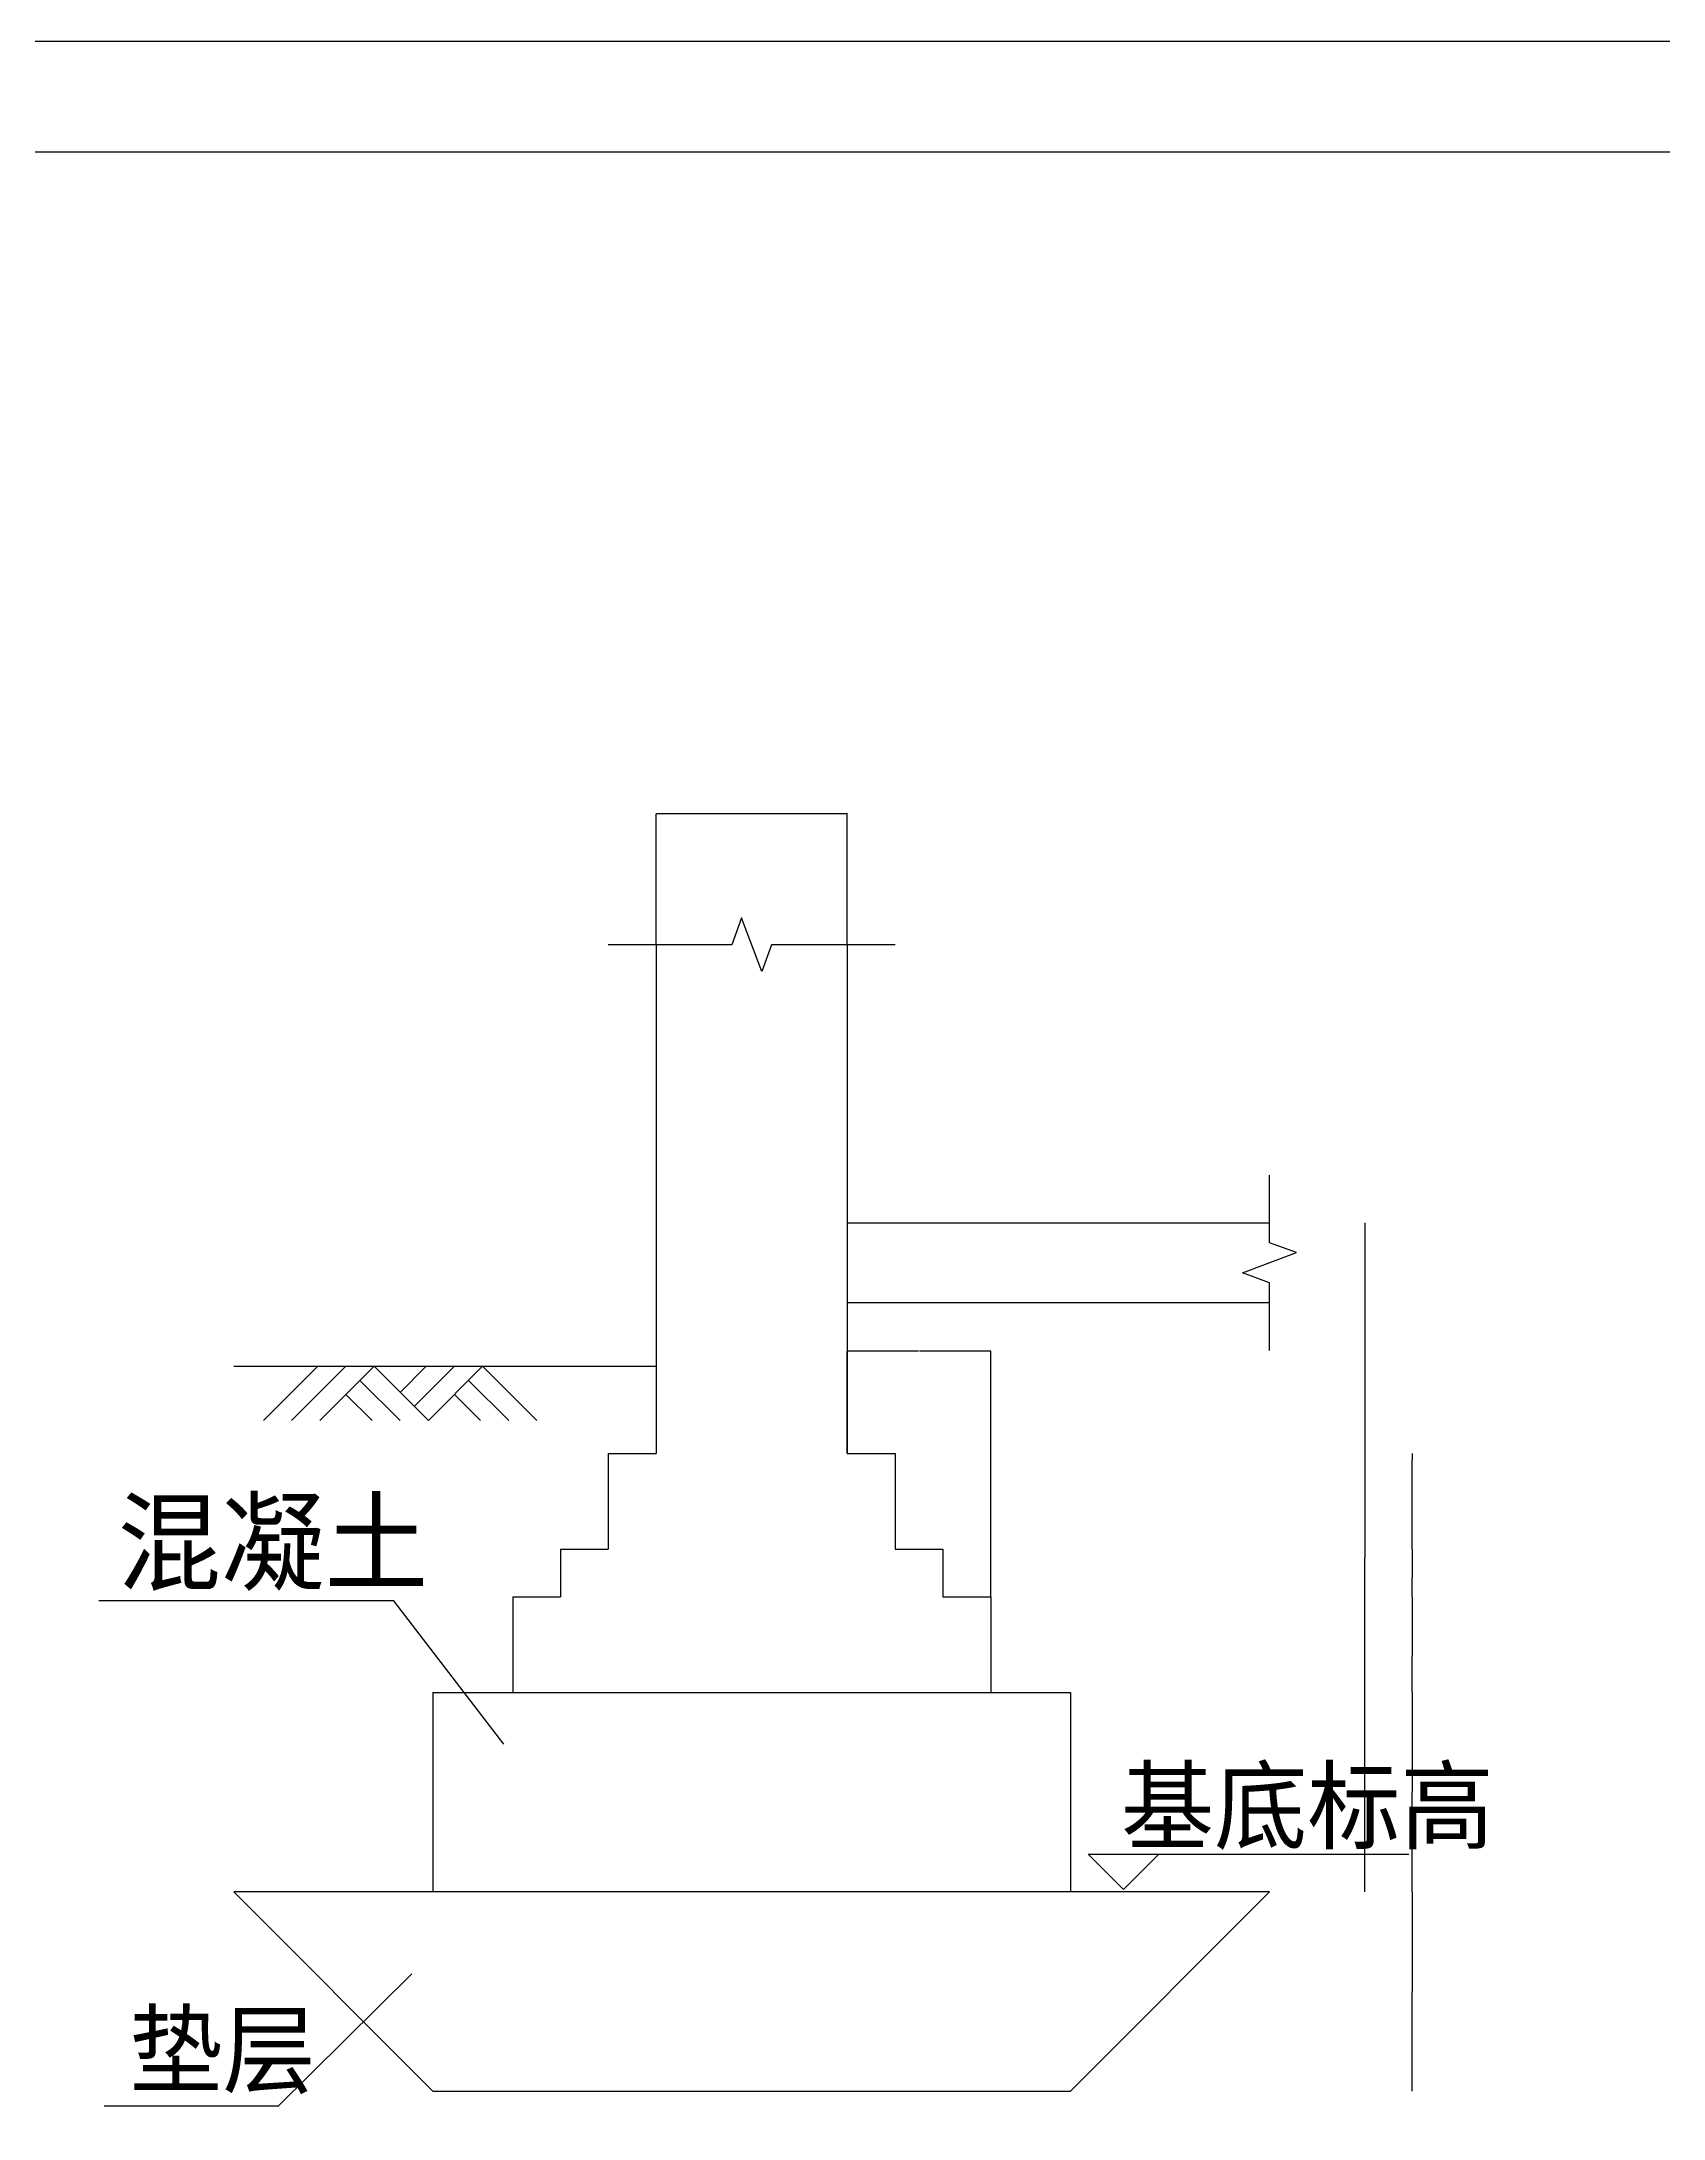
# Model space of a CAD drawing. Header units: metres. Extents: x 4568 to 182545, y -86951 to 35529.
# Drawn here: x 59390 to 66718, y -5525 to 3859 of the extents above; entities that cross this region are included whole.
import ezdxf

# ---------------------------------------------------------------- set-up
doc = ezdxf.new("R2010")
doc.units = ezdxf.units.M
for name, color, linetype in [('BEAM', 4, 'Continuous'), ('DIM', 1, 'Continuous'), ('HATCH', 7, 'Continuous'), ('TEXT', 7, 'Continuous'), ('TK', 7, 'Continuous')]:
    doc.layers.add(name, color=color, linetype=linetype)
doc.dimstyles.get("Standard").update_dxf_attribs({"dimtxt": 2.5, "dimasz": 2.5, "dimexe": 1.25, "dimexo": 0.625, "dimtad": 1, "dimcen": 2.5, "dimazin": 3, "dimtfac": 1, "dimtmove": 0, "dimatfit": 3})

# ---------------------------------------------------------------- blocks, each defined once
blk = doc.blocks.new('_CLOSEDFILLED')
at = {"color": 0, "linetype": 'BYBLOCK'}
blk.add_solid([(-1, 0), (0, 0), (-1, 0)], dxfattribs=at)
blk = doc.blocks.new('*D126')
for p, q in [((63352.58, -2057.38), (63030.33, -2057.38)), ((63030.58, -2520.57), (63030.58, -2057.38)), ((63678.83, -2057.38), (63356.58, -2057.38)), ((63678.58, -3168.57), (63678.58, -2057.38))]:
    blk.add_line(p, q)
at = {"layer": 'Defpoints'}
for p in [(63678.58, -2057.38), (63030.58, -2520.57), (63678.58, -3168.57)]:
    blk.add_point(p, dxfattribs=at)
at = {"layer": 'DIM', "xscale": 0.25, "yscale": 0.25}
blk.add_blockref('_CLOSEDFILLED', (63030.58, -2057.38), dxfattribs=at)
at = {"layer": 'DIM', "xscale": 0.25, "yscale": 0.25, "rotation": 180}
blk.add_blockref('_CLOSEDFILLED', (63678.58, -2057.38), dxfattribs=at)
at = {"layer": 'DIM', "insert": (63354.58, -2057.38), "char_height": 1, "attachment_point": 5}
blk.add_mtext('60xn', dxfattribs=at)
blk = doc.blocks.new('*D127')
for p, q in [((62598.08, 369.66), (62166.33, 369.66)), ((62166.58, -221.79), (62166.58, 369.66)), ((63030.83, 369.66), (62599.08, 369.66)), ((63030.58, -221.79), (63030.58, 369.66))]:
    blk.add_line(p, q)
at = {"layer": 'Defpoints'}
for p in [(63030.58, 369.66), (62166.58, -221.79), (63030.58, -221.79)]:
    blk.add_point(p, dxfattribs=at)
at = {"layer": 'DIM', "xscale": 0.25, "yscale": 0.25}
blk.add_blockref('_CLOSEDFILLED', (62166.58, 369.66), dxfattribs=at)
at = {"layer": 'DIM', "xscale": 0.25, "yscale": 0.25, "rotation": 180}
blk.add_blockref('_CLOSEDFILLED', (63030.58, 369.66), dxfattribs=at)
at = {"layer": 'DIM', "insert": (62598.58, 369.66), "char_height": 1, "attachment_point": 5}
blk.add_mtext('h', dxfattribs=at)
blk = doc.blocks.new('*D128')
for p, q in [((65368.56, -1478.71), (65368.56, -2989.64)), ((65368.31, -2989.64), (65368.06, -2989.64)), ((65368.56, -4500.57), (65368.56, -2989.64)), ((65368.56, -2989.64), (65368.56, -2989.64)), ((65368.81, -2989.64), (65369.06, -2989.64))]:
    blk.add_line(p, q)
at = {"layer": 'Defpoints'}
for p in [(65368.56, -1478.71), (65368.56, -2989.64), (65368.56, -4500.57)]:
    blk.add_point(p, dxfattribs=at)
at = {"layer": 'DIM', "xscale": 0.25, "yscale": 0.25}
blk.add_blockref('_CLOSEDFILLED', (65368.56, -2989.64), dxfattribs=at)
at = {"layer": 'DIM', "xscale": 0.25, "yscale": 0.25, "rotation": 180}
blk.add_blockref('_CLOSEDFILLED', (65368.56, -2989.64), dxfattribs=at)
at = {"layer": 'DIM', "insert": (65368.56, -2988.515), "char_height": 1, "attachment_point": 5}
blk.add_mtext('d', dxfattribs=at)
blk = doc.blocks.new('*D129')
for p, q in [((65582.61, -3600.57), (65582.61, -4050.57)), ((65582.36, -4050.57), (65582.11, -4050.57)), ((65582.61, -4500.57), (65582.61, -4050.57)), ((65582.61, -4050.57), (65582.61, -4050.57)), ((65582.86, -4050.57), (65583.11, -4050.57))]:
    blk.add_line(p, q)
at = {"layer": 'Defpoints'}
for p in [(65582.61, -3600.57), (65582.61, -4050.57), (65582.61, -4500.57)]:
    blk.add_point(p, dxfattribs=at)
at = {"layer": 'DIM', "xscale": 0.25, "yscale": 0.25}
blk.add_blockref('_CLOSEDFILLED', (65582.61, -4050.57), dxfattribs=at)
at = {"layer": 'DIM', "xscale": 0.25, "yscale": 0.25, "rotation": 180}
blk.add_blockref('_CLOSEDFILLED', (65582.61, -4050.57), dxfattribs=at)
at = {"layer": 'DIM', "insert": (65582.61, -4049.445), "char_height": 1, "attachment_point": 5}
blk.add_mtext('250', dxfattribs=at)
blk = doc.blocks.new('*D134')
for p, q in [((65582.61, -4500.57), (65582.61, -4950.57)), ((65582.36, -4950.57), (65582.11, -4950.57)), ((65582.61, -5400.57), (65582.61, -4950.57)), ((65582.61, -4950.57), (65582.61, -4950.57)), ((65582.86, -4950.57), (65583.11, -4950.57))]:
    blk.add_line(p, q)
at = {"layer": 'Defpoints'}
for p in [(65582.61, -4500.57), (65582.61, -4950.57), (65582.61, -5400.57)]:
    blk.add_point(p, dxfattribs=at)
at = {"layer": 'DIM', "xscale": 0.25, "yscale": 0.25}
blk.add_blockref('_CLOSEDFILLED', (65582.61, -4950.57), dxfattribs=at)
at = {"layer": 'DIM', "xscale": 0.25, "yscale": 0.25, "rotation": 180}
blk.add_blockref('_CLOSEDFILLED', (65582.61, -4950.57), dxfattribs=at)
at = {"layer": 'DIM', "insert": (65582.61, -4949.445), "char_height": 1, "attachment_point": 5}
blk.add_mtext('e', dxfattribs=at)
blk = doc.blocks.new('*D139')
for p, q in [((65582.61, -2520.57), (65582.61, -2546.96)), ((65582.36, -2546.96), (65582.11, -2546.96)), ((65582.61, -2952.57), (65582.61, -2546.96)), ((65582.61, -2546.96), (65582.61, -2546.96)), ((65582.86, -2546.96), (65583.11, -2546.96))]:
    blk.add_line(p, q)
at = {"layer": 'Defpoints'}
for p in [(65582.61, -2520.57), (65582.61, -2546.96), (65582.61, -2952.57)]:
    blk.add_point(p, dxfattribs=at)
at = {"layer": 'DIM', "xscale": 0.25, "yscale": 0.25}
blk.add_blockref('_CLOSEDFILLED', (65582.61, -2546.96), dxfattribs=at)
at = {"layer": 'DIM', "xscale": 0.25, "yscale": 0.25, "rotation": 180}
blk.add_blockref('_CLOSEDFILLED', (65582.61, -2546.96), dxfattribs=at)
at = {"layer": 'DIM', "insert": (65582.61, -2545.835), "char_height": 1, "attachment_point": 5}
blk.add_mtext('120', dxfattribs=at)
blk = doc.blocks.new('*D140')
for p, q in [((65582.61, -3168.57), (65582.61, -3435.63)), ((65582.36, -3435.63), (65582.11, -3435.63)), ((65582.61, -3600.57), (65582.61, -3435.63)), ((65582.61, -3435.63), (65582.61, -3435.63)), ((65582.86, -3435.63), (65583.11, -3435.63))]:
    blk.add_line(p, q)
at = {"layer": 'Defpoints'}
for p in [(65582.61, -3168.57), (65582.61, -3435.63), (65582.61, -3600.57)]:
    blk.add_point(p, dxfattribs=at)
at = {"layer": 'DIM', "xscale": 0.25, "yscale": 0.25}
blk.add_blockref('_CLOSEDFILLED', (65582.61, -3435.63), dxfattribs=at)
at = {"layer": 'DIM', "xscale": 0.25, "yscale": 0.25, "rotation": 180}
blk.add_blockref('_CLOSEDFILLED', (65582.61, -3435.63), dxfattribs=at)
at = {"layer": 'DIM', "insert": (65582.61, -3434.505), "char_height": 1, "attachment_point": 5}
blk.add_mtext('120', dxfattribs=at)
blk = doc.blocks.new('*D141')
for p, q in [((65582.61, -2952.57), (65582.61, -3082.23)), ((65582.36, -3082.23), (65582.11, -3082.23)), ((65582.61, -3168.57), (65582.61, -3082.23)), ((65582.61, -3082.23), (65582.61, -3082.23)), ((65582.86, -3082.23), (65583.11, -3082.23))]:
    blk.add_line(p, q)
at = {"layer": 'Defpoints'}
for p in [(65582.61, -2952.57), (65582.61, -3082.23), (65582.61, -3168.57)]:
    blk.add_point(p, dxfattribs=at)
at = {"layer": 'DIM', "xscale": 0.25, "yscale": 0.25}
blk.add_blockref('_CLOSEDFILLED', (65582.61, -3082.23), dxfattribs=at)
at = {"layer": 'DIM', "xscale": 0.25, "yscale": 0.25, "rotation": 180}
blk.add_blockref('_CLOSEDFILLED', (65582.61, -3082.23), dxfattribs=at)
at = {"layer": 'DIM', "insert": (65582.61, -3081.105), "char_height": 1, "attachment_point": 5}
blk.add_mtext('60', dxfattribs=at)

msp = doc.modelspace()

# ---------------------------------------------------------------- linework, layer by layer
for p, q in [((64118.15, -4329.8), (65567.31, -4329.8)), ((64118.15, -4329.8), (64278.52, -4490.17)), ((64278.52, -4490.17), (64438.89, -4329.8)), ((60456.88, -5471.09), (61062.35, -4870.73))]:
    msp.add_line(p, q)
at = {"layer": 'BEAM'}
for p, q in [((62166.58, -221.79), (62166.58, -2520.57)), ((63030.58, -221.79), (63030.58, -2520.57)), ((63030.58, -1478.71), (64938.58, -1478.71)), ((63030.58, -1838.71), (64938.58, -1838.71)), ((60258.58, -2126.57), (62166.58, -2126.57)), ((61950.58, -2520.57), (61950.58, -2952.57)), ((61950.58, -2520.57), (62166.58, -2520.57)), ((63030.58, -2520.57), (63246.58, -2520.57)), ((63246.58, -2520.57), (63246.58, -2952.57)), ((61734.58, -2952.57), (61950.58, -2952.57)), ((61734.58, -2952.57), (61734.58, -3168.57)), ((63246.58, -2952.57), (63462.58, -2952.57)), ((63462.58, -2952.57), (63462.58, -3168.57)), ((61518.58, -3168.57), (61518.58, -3600.57)), ((61518.58, -3168.57), (61734.58, -3168.57)), ((63462.58, -3168.57), (63678.58, -3168.57)), ((63678.58, -3168.57), (63678.58, -3600.57)), ((61158.58, -3600.57), (61158.58, -4500.57)), ((61158.58, -3600.57), (64038.58, -3600.57)), ((64038.58, -3600.57), (64038.58, -4500.57))]:
    msp.add_line(p, q, dxfattribs=at)
msp.add_lwpolyline([(64038.58, -5400.57), (64938.58, -4500.57), (60258.58, -4500.57), (61158.58, -5400.57)], close=True, dxfattribs=at)
at = {"layer": 'DIM'}
for points in [[(63246.58, -221.79), (62688.58, -221.79), (62644.26, -343.58), (62552.91, -100.01), (62508.58, -221.79), (61950.58, -221.79)], [(64938.58, -2054.71), (64938.58, -1748.71), (64816.8, -1704.38), (65060.37, -1613.03), (64938.58, -1568.71), (64938.58, -1262.71)]]:
    msp.add_lwpolyline(points, dxfattribs=at)
at = {"layer": 'HATCH'}
for p, q in [((60392.59, -2371.78), (60637.8, -2126.57)), ((60519.87, -2371.78), (60765.08, -2126.57)), ((60647.15, -2371.78), (60892.35, -2126.57)), ((60892.35, -2126.57), (61137.56, -2371.78)), ((61010.28, -2244.5), (61128.21, -2126.57)), ((61073.92, -2308.14), (61255.49, -2126.57)), ((61137.56, -2371.78), (61382.77, -2126.57)), ((61382.77, -2126.57), (61627.98, -2371.78)), ((60828.71, -2190.21), (61010.28, -2371.78)), ((61319.13, -2190.21), (61500.7, -2371.78)), ((60765.08, -2253.85), (60883, -2371.78)), ((61255.49, -2253.85), (61373.42, -2371.78))]:
    msp.add_line(p, q, dxfattribs=at)
at = {"layer": 'TEXT'}
for p, q in [((60981.2, -3186.03), (59648.97, -3186.03)), ((61477.96, -3832.88), (60981.2, -3186.03)), ((60458.44, -5469.55), (59673.05, -5469.55)), ((60458.44, -5469.55), (59673.05, -5469.55))]:
    msp.add_line(p, q, dxfattribs=at)
at = {"layer": 'TK'}
for points in [[(48129.37, -25841.44), (90029.37, -25841.44), (90029.37, 3858.56), (48129.37, 3858.56)], [(50629.37, -25341.44), (89529.37, -25341.44), (89529.37, 3358.56), (50629.37, 3358.56)]]:
    msp.add_lwpolyline(points, close=True, dxfattribs=at)

# ---------------------------------------------------------------- texts
at = {"layer": 'TEXT'}
for s, height, p in [('混凝土', 360, (59732.71, -3101.35)), ('基底标高', 324, (64266.72, -4274.15)), ('垫层', 324, (59786.24, -5375.9))]:
    msp.add_text(s, height=height, dxfattribs=at).set_placement(p)

# ---------------------------------------------------------------- dimensions: what is measured, and where the dimension line sits
at = {"layer": 'DIM'}
for base, p1, p2, text, picture, middle in [((63030.58, 369.66), (63030.58, -221.79), (62166.58, -221.79), 'h', '*D127', (62598.58, 369.66)), ((65368.56, -2989.64), (65368.56, -1478.71), (65368.56, -4500.57), 'd', '*D128', (65368.56, -2988.515)), ((63678.58, -2057.38), (63678.58, -3168.57), (63030.58, -2520.57), '60xn', '*D126', (63354.58, -2057.38)), ((65582.61, -2546.96), (65582.61, -2952.57), (65582.61, -2520.57), '120', '*D139', (65582.61, -2545.835)), ((65582.61, -3082.23), (65582.61, -3168.57), (65582.61, -2952.57), '60', '*D141', (65582.61, -3081.105)), ((65582.61, -3435.63), (65582.61, -3600.57), (65582.61, -3168.57), '120', '*D140', (65582.61, -3434.505)), ((65582.61, -4050.57), (65582.61, -3600.57), (65582.61, -4500.57), '250', '*D129', (65582.61, -4049.445)), ((65582.61, -4950.57), (65582.61, -4500.57), (65582.61, -5400.57), 'e', '*D134', (65582.61, -4949.445))]:
    dim = msp.add_linear_dim(base=base, p1=p1, p2=p2, text=text, dimstyle='Standard', dxfattribs=at)
    dim.commit()
    dim.dimension.update_dxf_attribs({"geometry": picture, "text_midpoint": middle})

doc.saveas('drawing.dxf')
